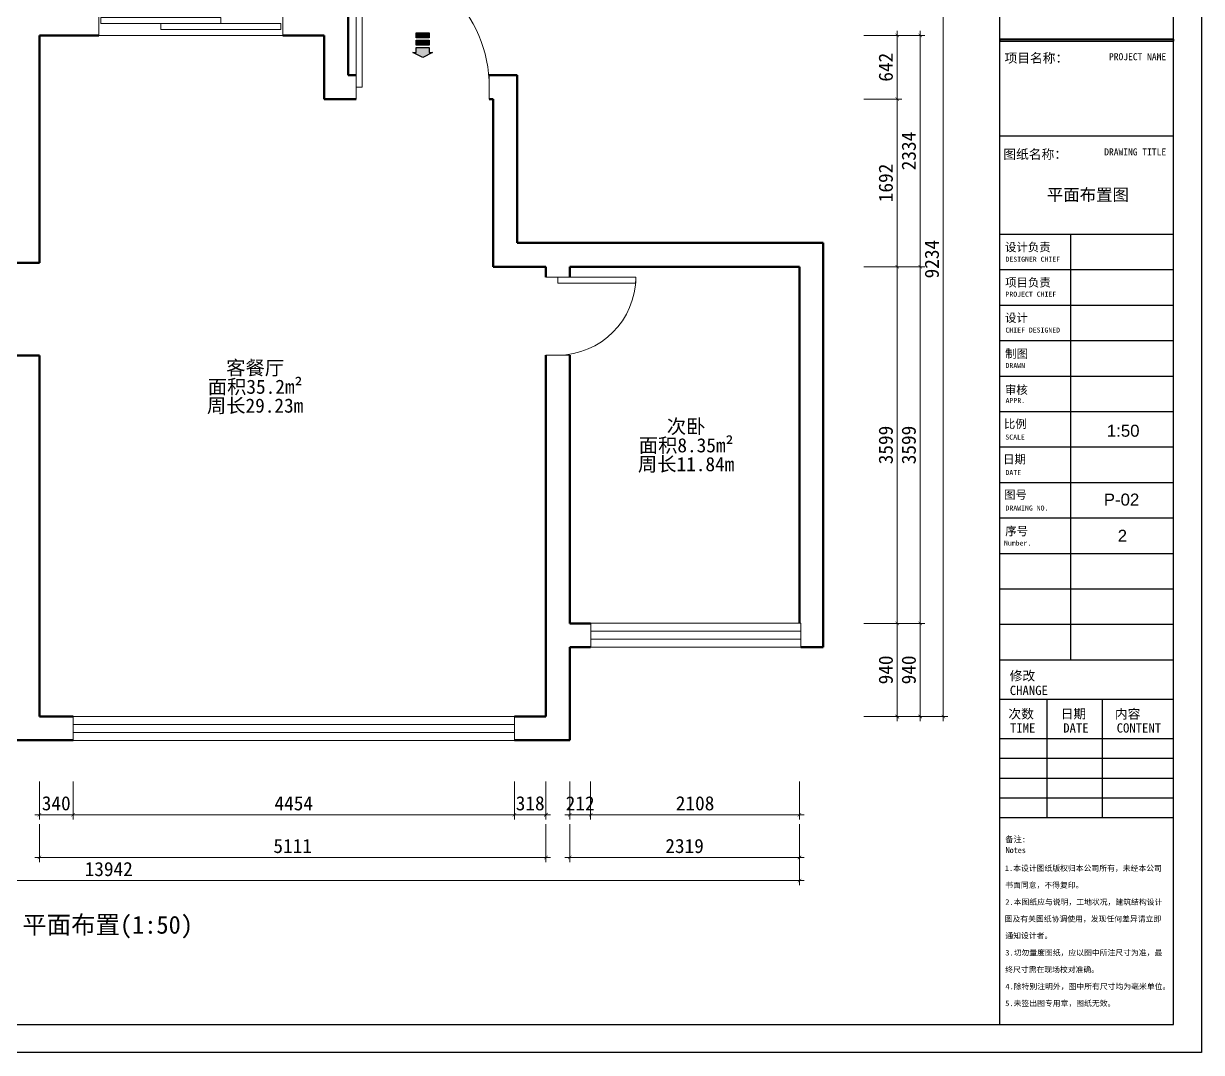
# Model space of a CAD drawing. Header units: millimetres. Extents: x 0 to 44000, y -21025 to -3421.
# Drawn here: x 32113 to 44000, y -21025 to -10640 of the extents above; entities that cross this region are included whole.
import ezdxf

# ---------------------------------------------------------------- set-up
doc = ezdxf.new("R2010")
doc.units = ezdxf.units.MM
doc.layers.get('0').update_dxf_attribs({"lineweight": 13})
for name, color, linetype in [('00图框', 7, 'Continuous'), ('SH-尺寸标注', 32, 'Continuous'), ('SH-符号标注', 1, 'Continuous'), ('图框', 4, 'Continuous'), ('图框文字', 7, 'Continuous')]:
    doc.layers.add(name, color=color, linetype=linetype)
for name, color, linetype, lineweight in [('BS-非承重墙', 7, 'Continuous', 50), ('DS-门窗', 7, 'Continuous', 13), ('SH-文字标注', 2, 'Continuous', 13)]:
    doc.layers.add(name, color=color, linetype=linetype, lineweight=lineweight)
doc.styles.add('0e113b756c7cbd20a20592cb0b51655f_SimSun', font='', dxfattribs={"height": 176.635064})
doc.styles.add('1e150f8d9abff80a802f8b29d9676000_SimSun', font='', dxfattribs={"height": 235.513419})
doc.styles.add('2d1e2366a3f214301024c2bbb94502e4_SimSun', font='', dxfattribs={"height": 125.877061})
doc.styles.add('31c75dbd597bbf9dbb9d78976e414cb7_SimSun', font='', dxfattribs={"height": 141.056165})
doc.styles.add('b411453e04fa315575d897f6d9934d12_SimSun', font='', dxfattribs={"height": 210.993931})
doc.styles.add('e7311fcd6f339991f75d87c2bb3e43e7_SimSun', font='', dxfattribs={"height": 149.872176})
doc.styles.get("Standard").update_dxf_attribs({"font": 'SimSun.ttf'})
doc.styles.add('T_12_2_SimSun', font='', dxfattribs={"height": 225.638169})
doc.styles.add('T_20_SimSun', font='', dxfattribs={"height": 178.571429})
doc.styles.add('自定义样式_Arial_303.3707865168539', font='', dxfattribs={"height": 303.370787})
doc.styles.add('自定义样式_SimSun_303.3707865168539', font='', dxfattribs={"height": 303.370787})
doc.styles.get('0e113b756c7cbd20a20592cb0b51655f_SimSun').set_extended_font_data('SimSun')
doc.styles.get('1e150f8d9abff80a802f8b29d9676000_SimSun').set_extended_font_data('SimSun')
doc.styles.get('2d1e2366a3f214301024c2bbb94502e4_SimSun').set_extended_font_data('SimSun')
doc.styles.get('31c75dbd597bbf9dbb9d78976e414cb7_SimSun').set_extended_font_data('SimSun')
doc.styles.get('b411453e04fa315575d897f6d9934d12_SimSun').set_extended_font_data('SimSun')
doc.styles.get('e7311fcd6f339991f75d87c2bb3e43e7_SimSun').set_extended_font_data('SimSun')
doc.styles.get('T_12_2_SimSun').set_extended_font_data('SimSun')
doc.styles.get('T_20_SimSun').set_extended_font_data('SimSun')
doc.styles.get('自定义样式_Arial_303.3707865168539').set_extended_font_data('Arial')
doc.styles.get('自定义样式_SimSun_303.3707865168539').set_extended_font_data('SimSun')
doc.dimstyles.new('D_20_2.35', dxfattribs={"dimtxt": 142.857143, "dimasz": 35.714286, "dimexe": 47.619048, "dimexo": 0, "dimgap": 0, "dimtad": 1, "dimdec": 0, "dimzin": 1, "dimdsep": 46, "dimtxsty": 'Standard', "dimblk": 'ARCHTICK', "dimcen": 0.09, "dimdle": 47.619048, "dimclrd": 252, "dimclre": 252, "dimclrt": 134, "dimadec": 0, "dimazin": 0, "dimtfac": 1, "dimtdec": 4, "dimtix": 1, "dimtmove": 2, "dimatfit": 3, "dimfxl": 335.714273, "dimfxlon": 1, "dimtolj": 1, "dimtzin": 0, "dimlwd": 9, "dimlwe": 9, "dimarcsym": 0})

# ---------------------------------------------------------------- blocks, each defined once
blk = doc.blocks.new('_Frame133990009')
at = {"layer": '00图框'}
blk.add_hatch(color=251, dxfattribs=at).paths.add_polyline_path([(-1, -10828), (-3501, -10828), (-3501, -10867), (-1, -10867)], flags=0)
at = {"color": 7, "linetype": 'Continuous', "ltscale": 2}
for p, q in [((-3501, -10828), (-1, -10828)), ((-3501, -10867), (-3501, -10828)), ((-1, -10867), (-3501, -10867)), ((-1, -10828), (-1, -10867))]:
    blk.add_line(p, q, dxfattribs=at)
at = {"layer": '00图框', "color": 7, "linetype": 'Continuous', "ltscale": 2}
for p, q in [((-3501, -30715), (-3501, -2147)), ((-3501, -10867), (-1, -10867)), ((-3501, -12775), (-1, -12775)), ((-3501, -14763), (-1, -14763)), ((-2069, -23354), (-2069, -14763)), ((-3501, -15479), (-1, -15479)), ((-3501, -16195), (-1, -16195)), ((-3501, -16911), (-1, -16911)), ((-3501, -17627), (-1, -17627)), ((-3501, -18343), (-1, -18343)), ((-3501, -19059), (-1, -19059)), ((-3501, -19775), (-1, -19775)), ((-3501, -20491), (-1, -20491)), ((-3501, -21207), (-1, -21207)), ((-3501, -21922), (-1, -21922)), ((-3501, -22638), (-1, -22638)), ((-3501, -23354), (-1, -23354)), ((-3501, -24150), (-1, -24150)), ((-2546, -26536), (-2546, -24150)), ((-1432, -26536), (-1432, -24150)), ((-3501, -24945), (-1, -24945)), ((-3501, -25343), (-1, -25343)), ((-3501, -25741), (-1, -25741)), ((-3501, -26138), (-1, -26138)), ((-3501, -26536), (-1, -26536))]:
    blk.add_line(p, q, dxfattribs=at)
at = {"layer": '00图框', "color": 251, "linetype": 'Continuous', "ltscale": 2}
for p, q in [((-1, -10828), (-3501, -10828)), ((-3501, -10828), (-3501, -10867)), ((-3501, -10867), (-1, -10867)), ((-1, -10867), (-1, -10828))]:
    blk.add_line(p, q, dxfattribs=at)
at = {"layer": '00图框', "color": 7, "linetype": 'Continuous', "ltscale": 2, "flags": 128}
for points in [[(-41435, -1581), (565, -1581), (565, -31281), (-41435, -31281), (-41435, -1581)], [(-39567, -30715), (-1, -30715), (-1, -2147), (-39567, -2147), (-39567, -30715)]]:
    blk.add_lwpolyline(points, dxfattribs=at)
at = {"layer": '图框文字', "color": 7, "attachment_point": 1, "line_spacing_factor": 0.8}
for s, insert, char_height, style in [('项目名称：', (-3409, -11113), 188.4, '1e150f8d9abff80a802f8b29d9676000_SimSun'), ('PROJECT NAME', (-1301, -11110), 141.31, '0e113b756c7cbd20a20592cb0b51655f_SimSun'), ('图纸名称：', (-3433, -13055), 188.4, '1e150f8d9abff80a802f8b29d9676000_SimSun'), ('DRAWING TITLE', (-1397, -13032), 141.31, '0e113b756c7cbd20a20592cb0b51655f_SimSun'), ('设计负责', (-3400, -14941), 168.8, 'b411453e04fa315575d897f6d9934d12_SimSun'), ('DESIGNER CHIEF', (-3390, -15218), 100.7, '2d1e2366a3f214301024c2bbb94502e4_SimSun'), ('项目负责', (-3397, -15654), 168.8, 'b411453e04fa315575d897f6d9934d12_SimSun'), ('PROJECT CHIEF', (-3390, -15924), 100.7, '2d1e2366a3f214301024c2bbb94502e4_SimSun'), ('设计', (-3400, -16368), 168.8, 'b411453e04fa315575d897f6d9934d12_SimSun'), ('CHIEF DESIGNED', (-3391, -16649), 100.7, '2d1e2366a3f214301024c2bbb94502e4_SimSun'), ('制图', (-3396, -17092), 168.8, 'b411453e04fa315575d897f6d9934d12_SimSun'), ('DRAWN', (-3390, -17365), 100.7, '2d1e2366a3f214301024c2bbb94502e4_SimSun'), ('审核', (-3402, -17822), 168.8, 'b411453e04fa315575d897f6d9934d12_SimSun'), ('APPR.', (-3388, -18071), 100.7, '2d1e2366a3f214301024c2bbb94502e4_SimSun'), ('比例', (-3423, -18509), 168.8, 'b411453e04fa315575d897f6d9934d12_SimSun'), ('SCALE', (-3393, -18809), 100.7, '2d1e2366a3f214301024c2bbb94502e4_SimSun'), ('日期', (-3438, -19224), 168.8, 'b411453e04fa315575d897f6d9934d12_SimSun'), ('DATE', (-3390, -19525), 100.7, '2d1e2366a3f214301024c2bbb94502e4_SimSun'), ('图号', (-3419, -19938), 168.8, 'b411453e04fa315575d897f6d9934d12_SimSun'), ('DRAWING NO.', (-3390, -20241), 100.7, '2d1e2366a3f214301024c2bbb94502e4_SimSun'), ('序号', (-3395, -20674), 168.8, 'b411453e04fa315575d897f6d9934d12_SimSun'), ('Number.', (-3420, -20947), 100.7, '2d1e2366a3f214301024c2bbb94502e4_SimSun'), ('修改', (-3306, -23583), 188.4, '1e150f8d9abff80a802f8b29d9676000_SimSun'), ('CHANGE', (-3303, -23878), 188.4, '1e150f8d9abff80a802f8b29d9676000_SimSun'), ('次数', (-3331, -24353), 188.4, '1e150f8d9abff80a802f8b29d9676000_SimSun'), ('日期', (-2277, -24350), 188.4, '1e150f8d9abff80a802f8b29d9676000_SimSun'), ('内容', (-1181, -24353), 188.4, '1e150f8d9abff80a802f8b29d9676000_SimSun'), ('TIME', (-3300, -24636), 188.4, '1e150f8d9abff80a802f8b29d9676000_SimSun'), ('DATE', (-2225, -24636), 188.4, '1e150f8d9abff80a802f8b29d9676000_SimSun'), ('CONTENT', (-1146, -24636), 188.4, '1e150f8d9abff80a802f8b29d9676000_SimSun'), ('备注:', (-3395, -26918), 119.9, 'e7311fcd6f339991f75d87c2bb3e43e7_SimSun'), ('Notes', (-3387, -27137), 119.9, 'e7311fcd6f339991f75d87c2bb3e43e7_SimSun'), ('1.本设计图纸版权归本公司所有，未经本公司', (-3404, -27506), 112.84, '31c75dbd597bbf9dbb9d78976e414cb7_SimSun'), ('书面同意，不得复印。', (-3395, -27847), 112.8, '31c75dbd597bbf9dbb9d78976e414cb7_SimSun'), ('2.本图纸应与说明，工地状况，建筑结构设计', (-3394, -28188), 112.84, '31c75dbd597bbf9dbb9d78976e414cb7_SimSun'), ('图及有关图纸协调使用，发现任何差异请立即', (-3407, -28529), 112.84, '31c75dbd597bbf9dbb9d78976e414cb7_SimSun'), ('通知设计者。', (-3392, -28867), 112.8, '31c75dbd597bbf9dbb9d78976e414cb7_SimSun'), ('3.切勿量度图纸，应以图中所注尺寸为准，最', (-3395, -29211), 112.84, '31c75dbd597bbf9dbb9d78976e414cb7_SimSun'), ('终尺寸需在现场校对准确。', (-3396, -29552), 112.84, '31c75dbd597bbf9dbb9d78976e414cb7_SimSun'), ('4.除特别注明外，图中所有尺寸均为毫米单位。', (-3392, -29893), 112.84, '31c75dbd597bbf9dbb9d78976e414cb7_SimSun'), ('5.未签出图专用章，图纸无效。', (-3395, -30233), 112.84, '31c75dbd597bbf9dbb9d78976e414cb7_SimSun')]:
    blk.add_mtext(s, dxfattribs=dict(at, insert=insert, char_height=char_height, style=style))
blk = doc.blocks.new('DOOR_fc16af7c67214b6b2f2defd95263af8d_9140ba4ccb784bec9770fdfd2bd67f3c')
at = {"layer": 'DS-门窗', "color": 60, "linetype": 'Continuous', "ltscale": 2}
for p, q in [((1759, 2354), (-98, 2354)), ((-98, 2354), (-98, 2114)), ((1133, 2294), (-78, 2294)), ((-78, 2294), (-78, 2234)), ((1133, 2234), (1133, 2294)), ((1759, 2114), (1759, 2354)), ((-78, 2234), (1133, 2234)), ((1739, 2234), (528, 2234)), ((528, 2234), (528, 2174)), ((528, 2174), (1739, 2174)), ((1739, 2174), (1739, 2234)), ((-98, 2114), (1759, 2114))]:
    blk.add_line(p, q, dxfattribs=at)
blk = doc.blocks.new('LEGEND_21a534f452159aa28b1e192e4484f7b2_cff5b63c4e844f9086d936421ee5c833')
at = {"layer": 'DS-门窗', "color": 60, "linetype": 'Continuous', "ltscale": 2}
for p, q in [((0, 240), (0, 0)), ((1342, 240), (1342, 0))]:
    blk.add_line(p, q, dxfattribs=at)
at = {"layer": 'DS-门窗', "color": 60, "linetype": 'Continuous', "ltscale": 2, "flags": 128}
blk.add_lwpolyline([(0, 120), (0, 1462), (60, 1462), (60, 120), (0, 120)], dxfattribs=at)
at = {"layer": 'DS-门窗', "color": 60, "linetype": 'Continuous', "ltscale": 2}
blk.add_arc((0, 120), 1342, 0, 90, dxfattribs=at)
blk = doc.blocks.new('LEGEND_53b17ed9e7bc361a9d5f7c8f8c891103_0325671d14544a5e9625c67889f8c782')
at = {"layer": 'DS-门窗', "color": 60, "linetype": 'Continuous', "ltscale": 2}
for p, q in [((0, 240), (0, 0)), ((787, 240), (787, 0))]:
    blk.add_line(p, q, dxfattribs=at)
at = {"layer": 'DS-门窗', "color": 60, "linetype": 'Continuous', "ltscale": 2, "flags": 128}
blk.add_lwpolyline([(0, 120), (0, 907), (60, 907), (60, 120), (0, 120)], dxfattribs=at)
at = {"layer": 'DS-门窗', "color": 60, "linetype": 'Continuous', "ltscale": 2}
blk.add_arc((0, 120), 787, 0, 90, dxfattribs=at)
blk = doc.blocks.new('WINDOW_09a149a149f258ed90e4f6109ce0df87_da908b7f8e10479fb0a179a525980ef4')
at = {"layer": 'DS-门窗', "color": 60, "linetype": 'Continuous', "ltscale": 2}
for p, q in [((6989, -3820), (4867, -3820)), ((4867, -3820), (4867, -4060)), ((4867, -3900), (6989, -3900)), ((6989, -4060), (6989, -3820)), ((4867, -3980), (6989, -3980)), ((4867, -4060), (6989, -4060))]:
    blk.add_line(p, q, dxfattribs=at)
blk = doc.blocks.new('WINDOW_658651dc562f569f39af72cd0fd2e788_f94c37ca998d415a808768ba4d2f1fe0')
at = {"layer": 'DS-门窗', "color": 60, "linetype": 'Continuous', "ltscale": 2}
for p, q in [((4097, -4761), (-356, -4761)), ((-356, -4761), (-356, -5001)), ((-356, -4841), (4097, -4841)), ((4097, -5001), (4097, -4761)), ((-356, -4921), (4097, -4921)), ((-356, -5001), (4097, -5001))]:
    blk.add_line(p, q, dxfattribs=at)
blk = doc.blocks.new('MARKER_1e2303cc2eb9ab11209d24ef251579fb_08f0d49fcf1144379322c050ecbc170a')
at = {"layer": 'SH-符号标注'}
for points in [[(3107, 2091), (3107, 2141), (3237, 2141), (3237, 2091)], [(3107, 2016), (3107, 2066), (3237, 2066), (3237, 2016)], [(3172, 1891), (3072, 1941), (3107, 1941), (3107, 1991), (3237, 1991), (3237, 1941), (3272, 1941)]]:
    blk.add_hatch(color=1, dxfattribs=at).paths.add_polyline_path(points, flags=0)
at = {"layer": 'SH-符号标注', "color": 1, "linetype": 'Continuous'}
for p, q in [((3107, 2091), (3107, 2141)), ((3107, 2141), (3237, 2141)), ((3237, 2141), (3237, 2091)), ((3237, 2091), (3107, 2091)), ((3107, 2016), (3107, 2066)), ((3107, 2066), (3237, 2066)), ((3237, 2066), (3237, 2016)), ((3172, 1891), (3072, 1941)), ((3072, 1941), (3107, 1941)), ((3237, 2016), (3107, 2016)), ((3107, 1941), (3107, 1991)), ((3107, 1991), (3237, 1991)), ((3272, 1941), (3172, 1891)), ((3237, 1991), (3237, 1941)), ((3237, 1941), (3272, 1941))]:
    blk.add_line(p, q, dxfattribs=at)
blk = doc.blocks.new('_ArchTick')
at = {"color": 0, "linetype": 'ByBlock', "const_width": 0.15}
blk.add_lwpolyline([(-0.5, -0.5), (0.5, 0.5)], dxfattribs=at)
blk = doc.blocks.new('*D53')
at = {"layer": 'Defpoints', "color": 0}
for p in [(32273, -18722), (37385, -18722), (37385, -19057)]:
    blk.add_point(p, dxfattribs=at)
at = {"layer": 'SH-尺寸标注', "color": 252, "linetype": 'Continuous', "lineweight": 9}
for p, q in [((32273, -18722), (32273, -19105)), ((37385, -18722), (37385, -19105)), ((32226, -19057), (37432, -19057))]:
    blk.add_line(p, q, dxfattribs=at)
at = {"layer": 'SH-尺寸标注', "color": 252, "lineweight": 9, "xscale": 35.71428581050463, "yscale": 35.71428581050463, "zscale": 35.71428581050463, "rotation": 180}
blk.add_blockref('_ArchTick', (32273, -19057), dxfattribs=at)
at = {"layer": 'SH-尺寸标注', "color": 252, "lineweight": 9, "xscale": 35.71428581050463, "yscale": 35.71428581050463, "zscale": 35.71428581050463}
blk.add_blockref('_ArchTick', (37385, -19057), dxfattribs=at)
at = {"layer": 'SH-尺寸标注', "color": 134, "insert": (34829, -18942), "char_height": 142.9, "attachment_point": 5}
blk.add_mtext('\\A1;5111', dxfattribs=at)
blk = doc.blocks.new('*D52')
at = {"layer": 'Defpoints', "color": 0}
for p in [(37625, -18722), (39944, -18722), (39944, -19057)]:
    blk.add_point(p, dxfattribs=at)
at = {"layer": 'SH-尺寸标注', "color": 252, "linetype": 'Continuous', "lineweight": 9}
for p, q in [((37625, -18722), (37625, -19105)), ((39944, -18722), (39944, -19105)), ((37577, -19057), (39992, -19057))]:
    blk.add_line(p, q, dxfattribs=at)
at = {"layer": 'SH-尺寸标注', "color": 252, "lineweight": 9, "xscale": 35.71428581050463, "yscale": 35.71428581050463, "zscale": 35.71428581050463, "rotation": 180}
blk.add_blockref('_ArchTick', (37625, -19057), dxfattribs=at)
at = {"layer": 'SH-尺寸标注', "color": 252, "lineweight": 9, "xscale": 35.71428581050463, "yscale": 35.71428581050463, "zscale": 35.71428581050463}
blk.add_blockref('_ArchTick', (39944, -19057), dxfattribs=at)
at = {"layer": 'SH-尺寸标注', "color": 134, "insert": (38784, -18942), "char_height": 142.9, "attachment_point": 5}
blk.add_mtext('\\A1;2319', dxfattribs=at)
blk = doc.blocks.new('*D42')
at = {"layer": 'Defpoints', "color": 0}
for p in [(40827, -16694), (41162, -16694), (40827, -17635)]:
    blk.add_point(p, dxfattribs=at)
at = {"layer": 'SH-尺寸标注', "color": 252, "linetype": 'Continuous', "lineweight": 9}
for p, q in [((40827, -16694), (41210, -16694)), ((41162, -17682), (41162, -16647)), ((40827, -17635), (41210, -17635))]:
    blk.add_line(p, q, dxfattribs=at)
at = {"layer": 'SH-尺寸标注', "color": 252, "lineweight": 9, "xscale": 35.71428581050463, "yscale": 35.71428581050463, "zscale": 35.71428581050463}
for p, rotation in [((41162, -16694), 90), ((41162, -17635), 270)]:
    blk.add_blockref('_ArchTick', p, dxfattribs=dict(at, rotation=rotation))
at = {"layer": 'SH-尺寸标注', "color": 134, "insert": (41047, -17164), "char_height": 142.9, "attachment_point": 5, "rotation": 90}
blk.add_mtext('\\A1;940', dxfattribs=at)
blk = doc.blocks.new('*D41')
at = {"layer": 'Defpoints', "color": 0}
for p in [(40827, -13095), (41162, -13095), (40827, -16694)]:
    blk.add_point(p, dxfattribs=at)
at = {"layer": 'SH-尺寸标注', "color": 252, "linetype": 'Continuous', "lineweight": 9}
for p, q in [((41162, -16742), (41162, -13047)), ((40827, -13095), (41210, -13095)), ((40827, -16694), (41210, -16694))]:
    blk.add_line(p, q, dxfattribs=at)
at = {"layer": 'SH-尺寸标注', "color": 252, "lineweight": 9, "xscale": 35.71428581050463, "yscale": 35.71428581050463, "zscale": 35.71428581050463}
for p, rotation in [((41162, -13095), 90), ((41162, -16694), 270)]:
    blk.add_blockref('_ArchTick', p, dxfattribs=dict(at, rotation=rotation))
at = {"layer": 'SH-尺寸标注', "color": 134, "insert": (41047, -14894), "char_height": 142.9, "attachment_point": 5, "rotation": 90}
blk.add_mtext('\\A1;3599', dxfattribs=at)
blk = doc.blocks.new('*D40')
at = {"layer": 'Defpoints', "color": 0}
for p in [(40827, -10760), (41162, -10760), (40827, -13095)]:
    blk.add_point(p, dxfattribs=at)
at = {"layer": 'SH-尺寸标注', "color": 252, "linetype": 'Continuous', "lineweight": 9}
for p, q in [((40827, -10760), (41210, -10760)), ((41162, -13142), (41162, -10713)), ((40827, -13095), (41210, -13095))]:
    blk.add_line(p, q, dxfattribs=at)
at = {"layer": 'SH-尺寸标注', "color": 252, "lineweight": 9, "xscale": 35.71428581050463, "yscale": 35.71428581050463, "zscale": 35.71428581050463}
for p, rotation in [((41162, -10760), 90), ((41162, -13095), 270)]:
    blk.add_blockref('_ArchTick', p, dxfattribs=dict(at, rotation=rotation))
at = {"layer": 'SH-尺寸标注', "color": 134, "insert": (41047, -11927), "char_height": 142.9, "attachment_point": 5, "rotation": 90}
blk.add_mtext('\\A1;2334', dxfattribs=at)
blk = doc.blocks.new('*D38')
at = {"layer": 'Defpoints', "color": 0}
for p in [(41059, -8401), (41395, -8401), (41059, -17635)]:
    blk.add_point(p, dxfattribs=at)
at = {"layer": 'SH-尺寸标注', "color": 252, "linetype": 'Continuous', "lineweight": 9}
for p, q in [((41059, -8401), (41442, -8401)), ((41395, -17682), (41395, -8353)), ((41059, -17635), (41442, -17635))]:
    blk.add_line(p, q, dxfattribs=at)
at = {"layer": 'SH-尺寸标注', "color": 252, "lineweight": 9, "xscale": 35.71428581050463, "yscale": 35.71428581050463, "zscale": 35.71428581050463}
for p, rotation in [((41395, -8401), 90), ((41395, -17635), 270)]:
    blk.add_blockref('_ArchTick', p, dxfattribs=dict(at, rotation=rotation))
at = {"layer": 'SH-尺寸标注', "color": 134, "insert": (41280, -13018), "char_height": 142.9, "attachment_point": 5, "rotation": 90}
blk.add_mtext('\\A1;9234', dxfattribs=at)
blk = doc.blocks.new('*D35')
at = {"layer": 'Defpoints', "color": 0}
for p in [(26002, -18955), (39944, -18955), (39944, -19290)]:
    blk.add_point(p, dxfattribs=at)
at = {"layer": 'SH-尺寸标注', "color": 252, "linetype": 'Continuous', "lineweight": 9}
for p, q in [((26002, -18955), (26002, -19338)), ((39944, -18955), (39944, -19338)), ((25954, -19290), (39992, -19290))]:
    blk.add_line(p, q, dxfattribs=at)
at = {"layer": 'SH-尺寸标注', "color": 252, "lineweight": 9, "xscale": 35.71428581050463, "yscale": 35.71428581050463, "zscale": 35.71428581050463, "rotation": 180}
blk.add_blockref('_ArchTick', (26002, -19290), dxfattribs=at)
at = {"layer": 'SH-尺寸标注', "color": 252, "lineweight": 9, "xscale": 35.71428581050463, "yscale": 35.71428581050463, "zscale": 35.71428581050463}
blk.add_blockref('_ArchTick', (39944, -19290), dxfattribs=at)
at = {"layer": 'SH-尺寸标注', "color": 134, "insert": (32973, -19175), "char_height": 142.9, "attachment_point": 5}
blk.add_mtext('\\A1;13942', dxfattribs=at)
blk = doc.blocks.new('*D207')
at = {"layer": 'Defpoints', "color": 0}
for p in [(32273, -18290), (32613, -18290), (32613, -18626)]:
    blk.add_point(p, dxfattribs=at)
at = {"layer": 'SH-尺寸标注', "color": 252, "linetype": 'Continuous', "lineweight": 9}
for p, q in [((32273, -18290), (32273, -18674)), ((32613, -18290), (32613, -18674)), ((32226, -18626), (32661, -18626))]:
    blk.add_line(p, q, dxfattribs=at)
at = {"layer": 'SH-尺寸标注', "color": 252, "lineweight": 9, "xscale": 35.71428581050463, "yscale": 35.71428581050463, "zscale": 35.71428581050463, "rotation": 180}
blk.add_blockref('_ArchTick', (32273, -18626), dxfattribs=at)
at = {"layer": 'SH-尺寸标注', "color": 252, "lineweight": 9, "xscale": 35.71428581050463, "yscale": 35.71428581050463, "zscale": 35.71428581050463}
blk.add_blockref('_ArchTick', (32613, -18626), dxfattribs=at)
at = {"layer": 'SH-尺寸标注', "color": 134, "insert": (32443, -18511), "char_height": 142.9, "attachment_point": 5}
blk.add_mtext('\\A1;340', dxfattribs=at)
blk = doc.blocks.new('*D206')
at = {"layer": 'Defpoints', "color": 0}
for p in [(32613, -18290), (37067, -18290), (37067, -18626)]:
    blk.add_point(p, dxfattribs=at)
at = {"layer": 'SH-尺寸标注', "color": 252, "linetype": 'Continuous', "lineweight": 9}
for p, q in [((32613, -18290), (32613, -18674)), ((37067, -18290), (37067, -18674)), ((32566, -18626), (37115, -18626))]:
    blk.add_line(p, q, dxfattribs=at)
at = {"layer": 'SH-尺寸标注', "color": 252, "lineweight": 9, "xscale": 35.71428581050463, "yscale": 35.71428581050463, "zscale": 35.71428581050463, "rotation": 180}
blk.add_blockref('_ArchTick', (32613, -18626), dxfattribs=at)
at = {"layer": 'SH-尺寸标注', "color": 252, "lineweight": 9, "xscale": 35.71428581050463, "yscale": 35.71428581050463, "zscale": 35.71428581050463}
blk.add_blockref('_ArchTick', (37067, -18626), dxfattribs=at)
at = {"layer": 'SH-尺寸标注', "color": 134, "insert": (34840, -18511), "char_height": 142.9, "attachment_point": 5}
blk.add_mtext('\\A1;4454', dxfattribs=at)
blk = doc.blocks.new('*D205')
at = {"layer": 'Defpoints', "color": 0}
for p in [(37067, -18290), (37385, -18290), (37385, -18626)]:
    blk.add_point(p, dxfattribs=at)
at = {"layer": 'SH-尺寸标注', "color": 252, "linetype": 'Continuous', "lineweight": 9}
for p, q in [((37067, -18290), (37067, -18674)), ((37385, -18290), (37385, -18674)), ((37019, -18626), (37432, -18626))]:
    blk.add_line(p, q, dxfattribs=at)
at = {"layer": 'SH-尺寸标注', "color": 252, "lineweight": 9, "xscale": 35.71428581050463, "yscale": 35.71428581050463, "zscale": 35.71428581050463, "rotation": 180}
blk.add_blockref('_ArchTick', (37067, -18626), dxfattribs=at)
at = {"layer": 'SH-尺寸标注', "color": 252, "lineweight": 9, "xscale": 35.71428581050463, "yscale": 35.71428581050463, "zscale": 35.71428581050463}
blk.add_blockref('_ArchTick', (37385, -18626), dxfattribs=at)
at = {"layer": 'SH-尺寸标注', "color": 134, "insert": (37226, -18511), "char_height": 142.9, "attachment_point": 5}
blk.add_mtext('\\A1;318', dxfattribs=at)
blk = doc.blocks.new('*D204')
at = {"layer": 'Defpoints', "color": 0}
for p in [(37625, -18290), (37836, -18290), (37836, -18626)]:
    blk.add_point(p, dxfattribs=at)
at = {"layer": 'SH-尺寸标注', "color": 252, "linetype": 'Continuous', "lineweight": 9}
for p, q in [((37625, -18290), (37625, -18674)), ((37836, -18290), (37836, -18674)), ((37577, -18626), (37884, -18626))]:
    blk.add_line(p, q, dxfattribs=at)
at = {"layer": 'SH-尺寸标注', "color": 252, "lineweight": 9, "xscale": 35.71428581050463, "yscale": 35.71428581050463, "zscale": 35.71428581050463, "rotation": 180}
blk.add_blockref('_ArchTick', (37625, -18626), dxfattribs=at)
at = {"layer": 'SH-尺寸标注', "color": 252, "lineweight": 9, "xscale": 35.71428581050463, "yscale": 35.71428581050463, "zscale": 35.71428581050463}
blk.add_blockref('_ArchTick', (37836, -18626), dxfattribs=at)
at = {"layer": 'SH-尺寸标注', "color": 134, "insert": (37730, -18511), "char_height": 142.9, "attachment_point": 5}
blk.add_mtext('\\A1;212', dxfattribs=at)
blk = doc.blocks.new('*D203')
at = {"layer": 'Defpoints', "color": 0}
for p in [(37836, -18290), (39944, -18290), (39944, -18626)]:
    blk.add_point(p, dxfattribs=at)
at = {"layer": 'SH-尺寸标注', "color": 252, "linetype": 'Continuous', "lineweight": 9}
for p, q in [((37836, -18290), (37836, -18674)), ((39944, -18290), (39944, -18674)), ((37789, -18626), (39992, -18626))]:
    blk.add_line(p, q, dxfattribs=at)
at = {"layer": 'SH-尺寸标注', "color": 252, "lineweight": 9, "xscale": 35.71428581050463, "yscale": 35.71428581050463, "zscale": 35.71428581050463, "rotation": 180}
blk.add_blockref('_ArchTick', (37836, -18626), dxfattribs=at)
at = {"layer": 'SH-尺寸标注', "color": 252, "lineweight": 9, "xscale": 35.71428581050463, "yscale": 35.71428581050463, "zscale": 35.71428581050463}
blk.add_blockref('_ArchTick', (39944, -18626), dxfattribs=at)
at = {"layer": 'SH-尺寸标注', "color": 134, "insert": (38890, -18511), "char_height": 142.9, "attachment_point": 5}
blk.add_mtext('\\A1;2108', dxfattribs=at)
blk = doc.blocks.new('*D185')
at = {"layer": 'Defpoints', "color": 0}
for p in [(40594, -16694), (40930, -16694), (40594, -17635)]:
    blk.add_point(p, dxfattribs=at)
at = {"layer": 'SH-尺寸标注', "color": 252, "linetype": 'Continuous', "lineweight": 9}
for p, q in [((40594, -16694), (40977, -16694)), ((40930, -17682), (40930, -16647)), ((40594, -17635), (40977, -17635))]:
    blk.add_line(p, q, dxfattribs=at)
at = {"layer": 'SH-尺寸标注', "color": 252, "lineweight": 9, "xscale": 35.71428581050463, "yscale": 35.71428581050463, "zscale": 35.71428581050463}
for p, rotation in [((40930, -16694), 90), ((40930, -17635), 270)]:
    blk.add_blockref('_ArchTick', p, dxfattribs=dict(at, rotation=rotation))
at = {"layer": 'SH-尺寸标注', "color": 134, "insert": (40815, -17164), "char_height": 142.9, "attachment_point": 5, "rotation": 90}
blk.add_mtext('\\A1;940', dxfattribs=at)
blk = doc.blocks.new('*D184')
at = {"layer": 'Defpoints', "color": 0}
for p in [(40594, -13095), (40930, -13095), (40594, -16694)]:
    blk.add_point(p, dxfattribs=at)
at = {"layer": 'SH-尺寸标注', "color": 252, "linetype": 'Continuous', "lineweight": 9}
for p, q in [((40930, -16742), (40930, -13047)), ((40594, -13095), (40977, -13095)), ((40594, -16694), (40977, -16694))]:
    blk.add_line(p, q, dxfattribs=at)
at = {"layer": 'SH-尺寸标注', "color": 252, "lineweight": 9, "xscale": 35.71428581050463, "yscale": 35.71428581050463, "zscale": 35.71428581050463}
for p, rotation in [((40930, -13095), 90), ((40930, -16694), 270)]:
    blk.add_blockref('_ArchTick', p, dxfattribs=dict(at, rotation=rotation))
at = {"layer": 'SH-尺寸标注', "color": 134, "insert": (40815, -14894), "char_height": 142.9, "attachment_point": 5, "rotation": 90}
blk.add_mtext('\\A1;3599', dxfattribs=at)
blk = doc.blocks.new('*D183')
at = {"layer": 'Defpoints', "color": 0}
for p in [(40594, -11403), (40930, -11403), (40594, -13095)]:
    blk.add_point(p, dxfattribs=at)
at = {"layer": 'SH-尺寸标注', "color": 252, "linetype": 'Continuous', "lineweight": 9}
for p, q in [((40594, -11403), (40977, -11403)), ((40930, -13142), (40930, -11355)), ((40594, -13095), (40977, -13095))]:
    blk.add_line(p, q, dxfattribs=at)
at = {"layer": 'SH-尺寸标注', "color": 252, "lineweight": 9, "xscale": 35.71428581050463, "yscale": 35.71428581050463, "zscale": 35.71428581050463}
for p, rotation in [((40930, -11403), 90), ((40930, -13095), 270)]:
    blk.add_blockref('_ArchTick', p, dxfattribs=dict(at, rotation=rotation))
at = {"layer": 'SH-尺寸标注', "color": 134, "insert": (40815, -12249), "char_height": 142.9, "attachment_point": 5, "rotation": 90}
blk.add_mtext('\\A1;1692', dxfattribs=at)
blk = doc.blocks.new('*D182')
at = {"layer": 'Defpoints', "color": 0}
for p in [(40594, -10760), (40930, -10760), (40594, -11403)]:
    blk.add_point(p, dxfattribs=at)
at = {"layer": 'SH-尺寸标注', "color": 252, "linetype": 'Continuous', "lineweight": 9}
for p, q in [((40594, -10760), (40977, -10760)), ((40930, -11450), (40930, -10713)), ((40594, -11403), (40977, -11403))]:
    blk.add_line(p, q, dxfattribs=at)
at = {"layer": 'SH-尺寸标注', "color": 252, "lineweight": 9, "xscale": 35.71428581050463, "yscale": 35.71428581050463, "zscale": 35.71428581050463}
for p, rotation in [((40930, -10760), 90), ((40930, -11403), 270)]:
    blk.add_blockref('_ArchTick', p, dxfattribs=dict(at, rotation=rotation))
at = {"layer": 'SH-尺寸标注', "color": 134, "insert": (40815, -11081), "char_height": 142.9, "attachment_point": 5, "rotation": 90}
blk.add_mtext('\\A1;642', dxfattribs=at)

msp = doc.modelspace()

# ---------------------------------------------------------------- linework, layer by layer
at = {"layer": 'BS-非承重墙', "color": 7, "linetype": 'Continuous', "ltscale": 2}
for p, q in [((35387.5, -10760.2), (35387.5, -8401)), ((32273.3, -13053.9), (32273.3, -10760.2)), ((32273.3, -10760.2), (32871.8, -10760.2)), ((34728.3, -10760.2), (35147.5, -10760.2)), ((35147.5, -10760.2), (35147.5, -11162.6)), ((35387.5, -11162.6), (35387.5, -10760.2)), ((35147.5, -11162.6), (35147.5, -11402.6)), ((35470.6, -11162.6), (35387.5, -11162.6)), ((37093.8, -11162.6), (36812.2, -11162.6)), ((37093.8, -11402.6), (37093.8, -11162.6)), ((35147.5, -11402.6), (35470.6, -11402.6)), ((36812.2, -11402.6), (36853.8, -11402.6)), ((36853.8, -11402.6), (36853.8, -13094.7)), ((37093.8, -12854.7), (37093.8, -11402.6)), ((37384.7, -12854.7), (37093.8, -12854.7)), ((37624.7, -12854.7), (37384.7, -12854.7)), ((40184.1, -12854.7), (37624.7, -12854.7)), ((40184.1, -13094.7), (40184.1, -12854.7)), ((32033.3, -13053.9), (32273.3, -13053.9)), ((36853.8, -13094.7), (37093.8, -13094.7)), ((37093.8, -13094.7), (37384.7, -13094.7)), ((37384.7, -13094.7), (37384.7, -13199.7)), ((37624.7, -13199.7), (37624.7, -13094.7)), ((37624.7, -13094.7), (39944.1, -13094.7)), ((39944.1, -13094.7), (39944.1, -16694.2)), ((40184.1, -16694.2), (40184.1, -13094.7)), ((32273.3, -13992.3), (32033.3, -13992.3)), ((32273.3, -17634.5), (32273.3, -13992.3)), ((37384.7, -13986.8), (37384.7, -16694.2)), ((37624.7, -16694.2), (37624.7, -13986.8)), ((37384.7, -16694.2), (37384.7, -16934.2)), ((37836.2, -16694.2), (37624.7, -16694.2)), ((40184.1, -16934.2), (40184.1, -16694.2)), ((37384.7, -16934.2), (37384.7, -17634.5)), ((37624.7, -16934.2), (37836.2, -16934.2)), ((37624.7, -17874.5), (37624.7, -16934.2)), ((39958.3, -16934.2), (40184.1, -16934.2)), ((32613.4, -17634.5), (32273.3, -17634.5)), ((37384.7, -17634.5), (37067.1, -17634.5)), ((32033.3, -17874.5), (32613.4, -17874.5)), ((37067.1, -17874.5), (37384.7, -17874.5)), ((37384.7, -17874.5), (37624.7, -17874.5))]:
    msp.add_line(p, q, dxfattribs=at)

# ---------------------------------------------------------------- block references
at = {"layer": 'DS-门窗', "color": 7}
for name, p in [('LEGEND_21a534f452159aa28b1e192e4484f7b2_cff5b63c4e844f9086d936421ee5c833', (35470.6, -11402.6)), ('DOOR_fc16af7c67214b6b2f2defd95263af8d_9140ba4ccb784bec9770fdfd2bd67f3c', (32969.6, -12873.9)), ('WINDOW_09a149a149f258ed90e4f6109ce0df87_da908b7f8e10479fb0a179a525980ef4', (32969.6, -12873.9)), ('WINDOW_658651dc562f569f39af72cd0fd2e788_f94c37ca998d415a808768ba4d2f1fe0', (32969.6, -12873.9))]:
    msp.add_blockref(name, p, dxfattribs=at)
at = {"layer": 'DS-门窗', "color": 7, "rotation": 270}
msp.add_blockref('LEGEND_53b17ed9e7bc361a9d5f7c8f8c891103_0325671d14544a5e9625c67889f8c782', (37384.7, -13199.7), dxfattribs=at)
at = {"layer": 'SH-符号标注', "color": 7}
msp.add_blockref('MARKER_1e2303cc2eb9ab11209d24ef251579fb_08f0d49fcf1144379322c050ecbc170a', (32969.6, -12873.9), dxfattribs=at)
at = {"layer": '图框', "color": 7, "xscale": 0.5, "yscale": 0.5}
msp.add_blockref('_Frame133990009', (43717.5, -5384.5), dxfattribs=at)

# ---------------------------------------------------------------- texts
at = {"layer": 'SH-文字标注', "color": 134, "char_height": 142.857, "attachment_point": 5, "line_spacing_factor": 0.8, "style": 'T_20_SimSun'}
for s, insert in [('客餐厅^J面积35.2m²^J周长29.23m', (34450.1, -14314)), ('次卧^J面积8.35m²^J周长11.84m', (38799.7, -14905.2))]:
    msp.add_mtext(s, dxfattribs=dict(at, insert=insert))
at = {"layer": 'SH-文字标注', "color": 7, "insert": (32961.9, -19760.2), "char_height": 180.51, "attachment_point": 5, "line_spacing_factor": 0.8, "style": 'T_12_2_SimSun'}
msp.add_mtext('平面布置(1:50)', dxfattribs=at)
at = {"layer": '图框', "color": 7, "attachment_point": 5, "line_spacing_factor": 0.8}
for s, insert, char_height, style in [('平面布置图', (42854.3, -12374.8), 121.35, '自定义样式_SimSun_303.3707865168539'), ('1:50', (43210.3, -14750.7), 121.35, '自定义样式_Arial_303.3707865168539'), ('P-02', (43193.7, -15446), 121.35, '自定义样式_Arial_303.3707865168539'), ('2', (43202, -15810.3), 121.3, '自定义样式_Arial_303.3707865168539')]:
    msp.add_mtext(s, dxfattribs=dict(at, insert=insert, char_height=char_height, style=style))

# ---------------------------------------------------------------- dimensions: what is measured, and where the dimension line sits
at = {"layer": 'SH-尺寸标注', "color": 252, "linetype": 'Continuous'}
for base, p1, p2, angle, picture, middle, dimtype in [((41394.7899, -8401.002), (41059.0757, -17634.5486), (41059.0757, -8401.002), 90, '*D38', (41279.5144, -13017.7753), 160), ((40929.8, -10760.2), (40594.1, -11402.6), (40594.1, -10760.2), 90, '*D182', (40814.6, -11081.4), 160), ((41162.4712, -10760.2496), (40826.7569, -13094.7442), (40826.7569, -10760.2496), 90, '*D40', (41047.1956, -11927.4969), 160), ((40929.8, -11402.6), (40594.1, -13094.7), (40594.1, -11402.6), 90, '*D183', (40814.6, -12248.7), 160), ((40929.8297, -13094.7442), (40594.1154, -16694.2303), (40594.1154, -13094.7442), 90, '*D184', (40814.5541, -14894.4873), 161), ((41162.4712, -13094.7442), (40826.7569, -16694.2303), (40826.7569, -13094.7442), 90, '*D41', (41047.1956, -14894.4873), 161), ((40929.8, -16694.2), (40594.1, -17634.5), (40594.1, -16694.2), 90, '*D185', (40814.6, -17164.4), 160), ((41162.5, -16694.2), (40826.8, -17634.5), (40826.8, -16694.2), 90, '*D42', (41047.2, -17164.4), 160), ((32613.4, -18626), (32273.3, -18290.3), (32613.4, -18290.3), 0, '*D207', (32443.4, -18510.7), 161), ((37067.1, -18626), (32613.4, -18290.3), (37067.1, -18290.3), 0, '*D206', (34840.2, -18510.7), 161), ((37836.2184, -18625.9652), (37624.6936, -18290.2509), (37836.2184, -18290.2509), 0, '*D204', (37730.456, -18510.6896), 161), ((39944.1, -18626), (37836.2, -18290.3), (39944.1, -18290.3), 0, '*D203', (38890.1, -18510.7), 161)]:
    dim = msp.add_linear_dim(base=base, p1=p1, p2=p2, angle=angle, dimstyle='D_20_2.35', override={"dimscale": 1, "dimclrt": 134}, dxfattribs=at)
    dim.commit()
    dim.dimension.update_dxf_attribs({"geometry": picture, "text_midpoint": middle, "dimtype": dimtype})
for base, p1, p2, picture, middle in [((37384.7, -18626), (37067.1, -18290.3), (37384.7, -18290.3), '*D205', (37225.9, -18510.7)), ((37384.7, -19057.2), (32273.3, -18721.5), (37384.7, -18721.5), '*D53', (34829, -18942)), ((39944.1, -19057.2), (37624.7, -18721.5), (39944.1, -18721.5), '*D52', (38784.4, -18942)), ((39944.1, -19290.2), (26001.7, -18954.5), (39944.1, -18954.5), '*D35', (32972.9, -19175))]:
    dim = msp.add_linear_dim(base=base, p1=p1, p2=p2, dimstyle='D_20_2.35', override={"dimscale": 1, "dimclrt": 134}, dxfattribs=at)
    dim.commit()
    dim.dimension.update_dxf_attribs({"geometry": picture, "text_midpoint": middle, "dimtype": 160})

doc.saveas('drawing.dxf')
